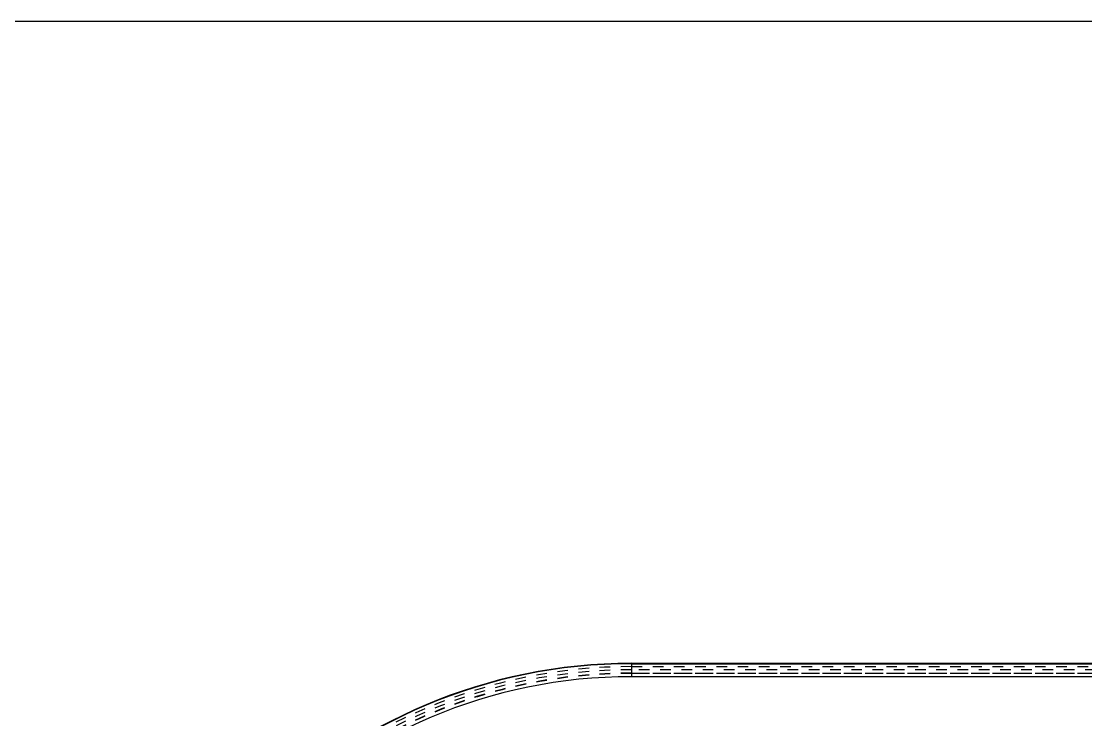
# Model space of a CAD drawing. Header units: millimetres. Extents: x -840 to 1682, y -9216 to -2117.
# Drawn here: x 946.2 to 1109.9, y -2409.4 to -2301.9 of the extents above; entities that cross this region are included whole.
import ezdxf

# ---------------------------------------------------------------- set-up
doc = ezdxf.new("R2010")
doc.units = ezdxf.units.MM
doc.header["$LTSCALE"] = 16.335
doc.linetypes.add('HIDDEN', pattern=[0.2, 0.1, -0.1])
doc.layers.get('0').update_dxf_attribs({"linetype": 'CONTINUOUS'})
doc.layers.add('DEFAULT_2', color=8, linetype='HIDDEN')

msp = doc.modelspace()

# ---------------------------------------------------------------- linework, layer by layer
at = {"color": 7, "linetype": 'Continuous'}
for p, q in [((1040.015, -2400.707), (1040.015, -2402.76)), ((1180.015, -2400.707), (1040.015, -2400.707)), ((1040.015, -2400.763), (1180.015, -2400.763)), ((1180.015, -2402.76), (1040.015, -2402.76))]:
    msp.add_line(p, q, dxfattribs=at)
msp.add_lwpolyline([(424.109, -2301.909), (1366.305, -2301.909), (1366.305, -2704.452), (424.109, -2704.452)], close=True)
for radius in [81.156, 81.099, 79.102]:
    msp.add_arc((1040.015, -2481.862), radius, 90, 180, dxfattribs=at)
at = {"layer": 'DEFAULT_2', "color": 8, "linetype": 'HIDDEN'}
for p, q in [((1040.015, -2401.206), (1180.015, -2401.206)), ((1180.015, -2401.705), (1040.015, -2401.705)), ((1040.015, -2402.204), (1180.015, -2402.204)), ((1180.015, -2402.259), (1040.015, -2402.259))]:
    msp.add_line(p, q, dxfattribs=at)
for radius in [80.657, 80.158, 79.659, 79.603]:
    msp.add_arc((1040.015, -2481.862), radius, 90, 180, dxfattribs=at)

doc.saveas('drawing.dxf')
